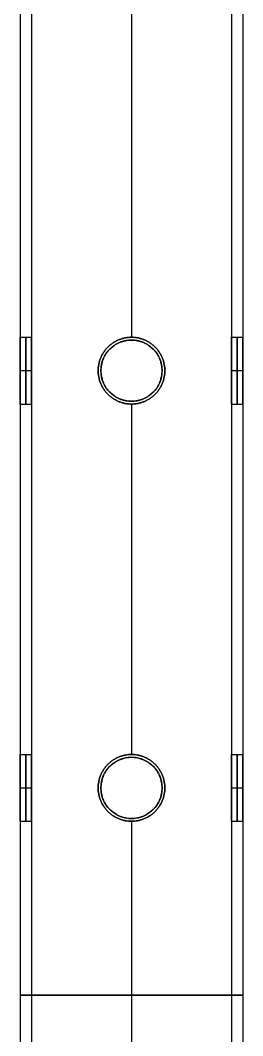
# Model space of a CAD drawing. Header units: millimetres. Extents: x -6529 to 809, y -8611 to 207.
# Drawn here: x -5355.6 to -5315.6, y -4136.9 to -3954.4 of the extents above; entities that cross this region are included whole.
import ezdxf

# ---------------------------------------------------------------- set-up
doc = ezdxf.new("R2010")
doc.units = ezdxf.units.MM
doc.header["$MEASUREMENT"] = 0
for name, color, linetype, true_color in [('gaten$11mm', 7, 'Continuous', 0xff6a35), ('platen', 7, 'Continuous', 0x007f00), ('staal', 5, 'Continuous', 0x0000ff)]:
    doc.layers.add(name, color=color, linetype=linetype, true_color=true_color)

# ---------------------------------------------------------------- blocks, each defined once
blk = doc.blocks.new('top plaat')
at = {"layer": 'platen'}
for p, q in [((695.5, -950), (695.5, -950, 18)), ((690, -955.5), (690, -955.5, 18)), ((701, -955.5), (701, -955.5, 18)), ((695.5, -961), (695.5, -961, 18)), ((695.5, -1025), (695.5, -1025, 18)), ((690, -1030.5), (690, -1030.5, 18)), ((701, -1030.5), (701, -1030.5, 18)), ((695.5, -1036), (695.5, -1036, 18))]:
    blk.add_line(p, q, dxfattribs=at)
for centre in [(695.5, -955.5, 9), (695.5, -1030.5, 9)]:
    blk.add_circle(centre, 5.5, dxfattribs=at)
for points in [[(690, -955.5), (690, -950), (695.5, -950), (701, -950), (701, -955.5), (701, -961), (695.5, -961), (690, -961), (690, -955.5)], [(690, -955.5, 18), (690, -950, 18), (695.5, -950, 18), (701, -950, 18), (701, -955.5, 18), (701, -961, 18), (695.5, -961, 18), (690, -961, 18), (690, -955.5, 18)], [(690, -1030.5), (690, -1025), (695.5, -1025), (701, -1025), (701, -1030.5), (701, -1036), (695.5, -1036), (690, -1036), (690, -1030.5)], [(690, -1030.5, 18), (690, -1025, 18), (695.5, -1025, 18), (701, -1025, 18), (701, -1030.5, 18), (701, -1036, 18), (695.5, -1036, 18), (690, -1036, 18), (690, -1030.5, 18)]]:
    blk.add_rational_spline(points, [1, 0.707106781187, 1, 0.707106781187, 1, 0.707106781187, 1, 0.707106781187, 1], degree=2, knots=[-37.699112, -37.699112, -37.699112, -28.274334, -28.274334, -18.849556, -18.849556, -9.424778, -9.424778, 0, 0, 0], dxfattribs=at)

msp = doc.modelspace()

# ---------------------------------------------------------------- linework, layer by layer
at = {"layer": 'gaten$11mm'}
for centre in [(-5335.61, -4017.39), (-5335.61, -4092.39)]:
    msp.add_circle(centre, 5.5, dxfattribs=at)
at = {"layer": 'staal'}
for p, q in [((-5355.61, -4011.39, 20), (-5353.61, -4011.39, 20)), ((-5335.61, -4011.39, 2), (-5335.61, -4011.39)), ((-5335.61, -4011.39, 40), (-5335.61, -4011.39, 38)), ((-5317.61, -4011.39, 20), (-5315.61, -4011.39, 20)), ((-5355.61, -4017.39, 26), (-5353.61, -4017.39, 26)), ((-5355.61, -4017.39, 14), (-5353.61, -4017.39, 14)), ((-5341.61, -4017.39, 2), (-5341.61, -4017.39)), ((-5341.61, -4017.39, 40), (-5341.61, -4017.39, 38)), ((-5329.61, -4017.39, 2), (-5329.61, -4017.39)), ((-5329.61, -4017.39, 40), (-5329.61, -4017.39, 38)), ((-5317.61, -4017.39, 26), (-5315.61, -4017.39, 26)), ((-5317.61, -4017.39, 14), (-5315.61, -4017.39, 14)), ((-5355.61, -4023.39, 20), (-5353.61, -4023.39, 20)), ((-5335.61, -4023.39, 2), (-5335.61, -4023.39)), ((-5335.61, -4023.39, 40), (-5335.61, -4023.39, 38)), ((-5317.61, -4023.39, 20), (-5315.61, -4023.39, 20)), ((-5355.61, -4086.39, 20), (-5353.61, -4086.39, 20)), ((-5335.61, -4086.39, 2), (-5335.61, -4086.39)), ((-5335.61, -4086.39, 40), (-5335.61, -4086.39, 38)), ((-5317.61, -4086.39, 20), (-5315.61, -4086.39, 20)), ((-5355.61, -4092.39, 26), (-5353.61, -4092.39, 26)), ((-5355.61, -4092.39, 14), (-5353.61, -4092.39, 14)), ((-5341.61, -4092.39, 2), (-5341.61, -4092.39)), ((-5341.61, -4092.39, 40), (-5341.61, -4092.39, 38)), ((-5329.61, -4092.39, 2), (-5329.61, -4092.39)), ((-5329.61, -4092.39, 40), (-5329.61, -4092.39, 38)), ((-5317.61, -4092.39, 26), (-5315.61, -4092.39, 26)), ((-5317.61, -4092.39, 14), (-5315.61, -4092.39, 14)), ((-5355.61, -4098.39, 20), (-5353.61, -4098.39, 20)), ((-5335.61, -4098.39, 2), (-5335.61, -4098.39)), ((-5335.61, -4098.39, 40), (-5335.61, -4098.39, 38)), ((-5317.61, -4098.39, 20), (-5315.61, -4098.39, 20))]:
    msp.add_line(p, q, dxfattribs=at)
for points in [[(-5355.61, -3811.89), (-5355.61, -4129.64), (-5355.61, -4447.39)], [(-5355.61, -3811.89, 40), (-5355.61, -4129.64, 40), (-5355.61, -4447.39, 40)], [(-5353.61, -3811.89, 2), (-5353.61, -4129.64, 2), (-5353.61, -4447.39, 2)], [(-5353.61, -3811.89, 38), (-5353.61, -4129.64, 38), (-5353.61, -4447.39, 38)], [(-5317.61, -3811.89, 2), (-5317.61, -4129.64, 2), (-5317.61, -4447.39, 2)], [(-5317.61, -3811.89, 38), (-5317.61, -4129.64, 38), (-5317.61, -4447.39, 38)], [(-5315.61, -3811.89), (-5315.61, -4129.64), (-5315.61, -4447.39)], [(-5315.61, -3811.89, 40), (-5315.61, -4129.64, 40), (-5315.61, -4447.39, 40)], [(-5355.61, -3948.39, 20), (-5355.61, -3979.89, 20), (-5355.61, -4011.39, 20)], [(-5353.61, -3948.39, 20), (-5353.61, -3979.89, 20), (-5353.61, -4011.39, 20)], [(-5335.61, -3948.39), (-5335.61, -3979.89), (-5335.61, -4011.39)], [(-5335.61, -3948.39, 40), (-5335.61, -3979.89, 40), (-5335.61, -4011.39, 40)], [(-5335.61, -3948.39, 2), (-5335.61, -3979.89, 2), (-5335.61, -4011.39, 2)], [(-5335.61, -3948.39, 38), (-5335.61, -3979.89, 38), (-5335.61, -4011.39, 38)], [(-5317.61, -3948.39, 20), (-5317.61, -3979.89, 20), (-5317.61, -4011.39, 20)], [(-5315.61, -3948.39, 20), (-5315.61, -3979.89, 20), (-5315.61, -4011.39, 20)], [(-5355.61, -4023.39, 20), (-5355.61, -4054.89, 20), (-5355.61, -4086.39, 20)], [(-5353.61, -4023.39, 20), (-5353.61, -4054.89, 20), (-5353.61, -4086.39, 20)], [(-5335.61, -4023.39), (-5335.61, -4054.89), (-5335.61, -4086.39)], [(-5335.61, -4023.39, 40), (-5335.61, -4054.89, 40), (-5335.61, -4086.39, 40)], [(-5335.61, -4023.39, 2), (-5335.61, -4054.89, 2), (-5335.61, -4086.39, 2)], [(-5335.61, -4023.39, 38), (-5335.61, -4054.89, 38), (-5335.61, -4086.39, 38)], [(-5317.61, -4023.39, 20), (-5317.61, -4054.89, 20), (-5317.61, -4086.39, 20)], [(-5315.61, -4023.39, 20), (-5315.61, -4054.89, 20), (-5315.61, -4086.39, 20)], [(-5355.61, -4098.39, 20), (-5355.61, -4129.89, 20), (-5355.61, -4161.39, 20)], [(-5353.61, -4098.39, 20), (-5353.61, -4129.89, 20), (-5353.61, -4161.39, 20)], [(-5335.61, -4098.39), (-5335.61, -4129.89), (-5335.61, -4161.39)], [(-5335.61, -4098.39, 40), (-5335.61, -4129.89, 40), (-5335.61, -4161.39, 40)], [(-5335.61, -4098.39, 2), (-5335.61, -4129.89, 2), (-5335.61, -4161.39, 2)], [(-5335.61, -4098.39, 38), (-5335.61, -4129.89, 38), (-5335.61, -4161.39, 38)], [(-5317.61, -4098.39, 20), (-5317.61, -4129.89, 20), (-5317.61, -4161.39, 20)], [(-5315.61, -4098.39, 20), (-5315.61, -4129.89, 20), (-5315.61, -4161.39, 20)], [(-5355.61, -4129.64), (-5335.61, -4129.64), (-5315.61, -4129.64)], [(-5315.61, -4129.64, 40), (-5335.61, -4129.64, 40), (-5355.61, -4129.64, 40)], [(-5355.61, -4129.64, 40), (-5355.61, -4129.64, 20), (-5355.61, -4129.64)], [(-5317.61, -4129.64, 2), (-5335.61, -4129.64, 2), (-5353.61, -4129.64, 2)], [(-5353.61, -4129.64, 2), (-5353.61, -4129.64, 20), (-5353.61, -4129.64, 38)], [(-5353.61, -4129.64, 38), (-5335.61, -4129.64, 38), (-5317.61, -4129.64, 38)], [(-5317.61, -4129.64, 38), (-5317.61, -4129.64, 20), (-5317.61, -4129.64, 2)], [(-5315.61, -4129.64), (-5315.61, -4129.64, 20), (-5315.61, -4129.64, 40)]]:
    msp.add_open_spline(points, degree=2, dxfattribs=at)
for points, weights, knots in [([(-5355.61, -4017.39, 26), (-5355.61, -4023.39, 26), (-5355.61, -4023.39, 20), (-5355.61, -4023.39, 14), (-5355.61, -4017.39, 14), (-5355.61, -4011.39, 14), (-5355.61, -4011.39, 20), (-5355.61, -4011.39, 26), (-5355.61, -4017.39, 26)], [1, 0.707106781187, 1, 0.707106781187, 1, 0.707106781187, 1, 0.707106781187, 1], [0, 0, 0, 7.853982, 7.853982, 15.707963, 15.707963, 23.561945, 23.561945, 31.415927, 31.415927, 31.415927]), ([(-5354.61, -4017.39, 26), (-5354.61, -4023.39, 26), (-5354.61, -4023.39, 20), (-5354.61, -4023.39, 14), (-5354.61, -4017.39, 14), (-5354.61, -4011.39, 14), (-5354.61, -4011.39, 20), (-5354.61, -4011.39, 26), (-5354.61, -4017.39, 26)], [1, 0.707106781187, 1, 0.707106781187, 1, 0.707106781187, 1, 0.707106781187, 1], [0, 0, 0, 7.853982, 7.853982, 15.707963, 15.707963, 23.561945, 23.561945, 31.415927, 31.415927, 31.415927]), ([(-5353.61, -4017.39, 26), (-5353.61, -4011.39, 26), (-5353.61, -4011.39, 20), (-5353.61, -4011.39, 14), (-5353.61, -4017.39, 14), (-5353.61, -4023.39, 14), (-5353.61, -4023.39, 20), (-5353.61, -4023.39, 26), (-5353.61, -4017.39, 26)], [1, 0.707106781187, 1, 0.707106781187, 1, 0.707106781187, 1, 0.707106781187, 1], [-31.415927, -31.415927, -31.415927, -23.561945, -23.561945, -15.707963, -15.707963, -7.853982, -7.853982, 0, 0, 0]), ([(-5329.61, -4017.39), (-5329.61, -4011.39), (-5335.61, -4011.39), (-5341.61, -4011.39), (-5341.61, -4017.39), (-5341.61, -4023.39), (-5335.61, -4023.39), (-5329.61, -4023.39), (-5329.61, -4017.39)], [1, 0.707106781187, 1, 0.707106781187, 1, 0.707106781187, 1, 0.707106781187, 1], [-31.415927, -31.415927, -31.415927, -23.561945, -23.561945, -15.707963, -15.707963, -7.853982, -7.853982, 0, 0, 0]), ([(-5329.61, -4017.39, 40), (-5329.61, -4023.39, 40), (-5335.61, -4023.39, 40), (-5341.61, -4023.39, 40), (-5341.61, -4017.39, 40), (-5341.61, -4011.39, 40), (-5335.61, -4011.39, 40), (-5329.61, -4011.39, 40), (-5329.61, -4017.39, 40)], [1, 0.707106781187, 1, 0.707106781187, 1, 0.707106781187, 1, 0.707106781187, 1], [0, 0, 0, 7.853982, 7.853982, 15.707963, 15.707963, 23.561945, 23.561945, 31.415927, 31.415927, 31.415927]), ([(-5329.61, -4017.39, 2), (-5329.61, -4023.39, 2), (-5335.61, -4023.39, 2), (-5341.61, -4023.39, 2), (-5341.61, -4017.39, 2), (-5341.61, -4011.39, 2), (-5335.61, -4011.39, 2), (-5329.61, -4011.39, 2), (-5329.61, -4017.39, 2)], [1, 0.707106781187, 1, 0.707106781187, 1, 0.707106781187, 1, 0.707106781187, 1], [0, 0, 0, 7.853982, 7.853982, 15.707963, 15.707963, 23.561945, 23.561945, 31.415927, 31.415927, 31.415927]), ([(-5329.61, -4017.39, 38), (-5329.61, -4011.39, 38), (-5335.61, -4011.39, 38), (-5341.61, -4011.39, 38), (-5341.61, -4017.39, 38), (-5341.61, -4023.39, 38), (-5335.61, -4023.39, 38), (-5329.61, -4023.39, 38), (-5329.61, -4017.39, 38)], [1, 0.707106781187, 1, 0.707106781187, 1, 0.707106781187, 1, 0.707106781187, 1], [-31.415927, -31.415927, -31.415927, -23.561945, -23.561945, -15.707963, -15.707963, -7.853982, -7.853982, 0, 0, 0]), ([(-5329.61, -4017.39, 1), (-5329.61, -4023.39, 1), (-5335.61, -4023.39, 1), (-5341.61, -4023.39, 1), (-5341.61, -4017.39, 1), (-5341.61, -4011.39, 1), (-5335.61, -4011.39, 1), (-5329.61, -4011.39, 1), (-5329.61, -4017.39, 1)], [1, 0.707106781187, 1, 0.707106781187, 1, 0.707106781187, 1, 0.707106781187, 1], [0, 0, 0, 7.853982, 7.853982, 15.707963, 15.707963, 23.561945, 23.561945, 31.415927, 31.415927, 31.415927]), ([(-5329.61, -4017.39, 39), (-5329.61, -4023.39, 39), (-5335.61, -4023.39, 39), (-5341.61, -4023.39, 39), (-5341.61, -4017.39, 39), (-5341.61, -4011.39, 39), (-5335.61, -4011.39, 39), (-5329.61, -4011.39, 39), (-5329.61, -4017.39, 39)], [1, 0.707106781187, 1, 0.707106781187, 1, 0.707106781187, 1, 0.707106781187, 1], [0, 0, 0, 7.853982, 7.853982, 15.707963, 15.707963, 23.561945, 23.561945, 31.415927, 31.415927, 31.415927]), ([(-5317.61, -4017.39, 26), (-5317.61, -4023.39, 26), (-5317.61, -4023.39, 20), (-5317.61, -4023.39, 14), (-5317.61, -4017.39, 14), (-5317.61, -4011.39, 14), (-5317.61, -4011.39, 20), (-5317.61, -4011.39, 26), (-5317.61, -4017.39, 26)], [0.999999860338, 0.707106851018, 1, 0.707106781187, 1, 0.707106781187, 1, 0.707106851018, 0.999999860338], [0, 0, 0, 7.853981, 7.853981, 15.707963, 15.707963, 23.561946, 23.561946, 31.415927, 31.415927, 31.415927]), ([(-5316.61, -4017.39, 26), (-5316.61, -4023.39, 26), (-5316.61, -4023.39, 20), (-5316.61, -4023.39, 14), (-5316.61, -4017.39, 14), (-5316.61, -4011.39, 14), (-5316.61, -4011.39, 20), (-5316.61, -4011.39, 26), (-5316.61, -4017.39, 26)], [1, 0.707106781187, 1, 0.707106781187, 1, 0.707106781187, 1, 0.707106781187, 1], [0, 0, 0, 7.853982, 7.853982, 15.707963, 15.707963, 23.561945, 23.561945, 31.415927, 31.415927, 31.415927]), ([(-5315.61, -4017.39, 26), (-5315.61, -4011.39, 26), (-5315.61, -4011.39, 20), (-5315.61, -4011.39, 14), (-5315.61, -4017.39, 14), (-5315.61, -4023.39, 14), (-5315.61, -4023.39, 20), (-5315.61, -4023.39, 26), (-5315.61, -4017.39, 26)], [1, 0.707106781187, 1, 0.707106781187, 1, 0.707106781187, 1, 0.707106781187, 1], [-31.415927, -31.415927, -31.415927, -23.561945, -23.561945, -15.707963, -15.707963, -7.853982, -7.853982, 0, 0, 0]), ([(-5355.61, -4092.39, 26), (-5355.61, -4098.39, 26), (-5355.61, -4098.39, 20), (-5355.61, -4098.39, 14), (-5355.61, -4092.39, 14), (-5355.61, -4086.39, 14), (-5355.61, -4086.39, 20), (-5355.61, -4086.39, 26), (-5355.61, -4092.39, 26)], [1, 0.707106781187, 1, 0.707106781187, 1, 0.707106781187, 1, 0.707106781187, 1], [0, 0, 0, 7.853982, 7.853982, 15.707963, 15.707963, 23.561945, 23.561945, 31.415927, 31.415927, 31.415927]), ([(-5354.61, -4092.39, 26), (-5354.61, -4098.39, 26), (-5354.61, -4098.39, 20), (-5354.61, -4098.39, 14), (-5354.61, -4092.39, 14), (-5354.61, -4086.39, 14), (-5354.61, -4086.39, 20), (-5354.61, -4086.39, 26), (-5354.61, -4092.39, 26)], [1, 0.707106781187, 1, 0.707106781187, 1, 0.707106781187, 1, 0.707106781187, 1], [0, 0, 0, 7.853982, 7.853982, 15.707963, 15.707963, 23.561945, 23.561945, 31.415927, 31.415927, 31.415927]), ([(-5353.61, -4092.39, 26), (-5353.61, -4086.39, 26), (-5353.61, -4086.39, 20), (-5353.61, -4086.39, 14), (-5353.61, -4092.39, 14), (-5353.61, -4098.39, 14), (-5353.61, -4098.39, 20), (-5353.61, -4098.39, 26), (-5353.61, -4092.39, 26)], [1, 0.707106781187, 1, 0.707106781187, 1, 0.707106781187, 1, 0.707106851018, 0.999999860338], [-31.415927, -31.415927, -31.415927, -23.561944, -23.561944, -15.707962, -15.707962, -7.85398, -7.85398, 0, 0, 0]), ([(-5329.61, -4092.39), (-5329.61, -4086.39), (-5335.61, -4086.39), (-5341.61, -4086.39), (-5341.61, -4092.39), (-5341.61, -4098.39), (-5335.61, -4098.39), (-5329.61, -4098.39), (-5329.61, -4092.39)], [1, 0.707106781187, 1, 0.707106781187, 1, 0.707106781187, 1, 0.707106781187, 1], [-31.415927, -31.415927, -31.415927, -23.561945, -23.561945, -15.707963, -15.707963, -7.853982, -7.853982, 0, 0, 0]), ([(-5329.61, -4092.39, 40), (-5329.61, -4098.39, 40), (-5335.61, -4098.39, 40), (-5341.61, -4098.39, 40), (-5341.61, -4092.39, 40), (-5341.61, -4086.39, 40), (-5335.61, -4086.39, 40), (-5329.61, -4086.39, 40), (-5329.61, -4092.39, 40)], [1, 0.707106781187, 1, 0.707106781187, 1, 0.707106781187, 1, 0.707106781187, 1], [0, 0, 0, 7.853982, 7.853982, 15.707963, 15.707963, 23.561945, 23.561945, 31.415927, 31.415927, 31.415927]), ([(-5329.61, -4092.39, 2), (-5329.61, -4098.39, 2), (-5335.61, -4098.39, 2), (-5341.61, -4098.39, 2), (-5341.61, -4092.39, 2), (-5341.61, -4086.39, 2), (-5335.61, -4086.39, 2), (-5329.61, -4086.39, 2), (-5329.61, -4092.39, 2)], [1, 0.707106781187, 1, 0.707106781187, 1, 0.707106781187, 1, 0.707106781187, 1], [0, 0, 0, 7.853982, 7.853982, 15.707963, 15.707963, 23.561945, 23.561945, 31.415927, 31.415927, 31.415927]), ([(-5329.61, -4092.39, 38), (-5329.61, -4086.39, 38), (-5335.61, -4086.39, 38), (-5341.61, -4086.39, 38), (-5341.61, -4092.39, 38), (-5341.61, -4098.39, 38), (-5335.61, -4098.39, 38), (-5329.61, -4098.39, 38), (-5329.61, -4092.39, 38)], [1, 0.707106781187, 1, 0.707106781187, 1, 0.707106781187, 1, 0.707106781187, 1], [-31.415927, -31.415927, -31.415927, -23.561945, -23.561945, -15.707963, -15.707963, -7.853982, -7.853982, 0, 0, 0]), ([(-5329.61, -4092.39, 1), (-5329.61, -4098.39, 1), (-5335.61, -4098.39, 1), (-5341.61, -4098.39, 1), (-5341.61, -4092.39, 1), (-5341.61, -4086.39, 1), (-5335.61, -4086.39, 1), (-5329.61, -4086.39, 1), (-5329.61, -4092.39, 1)], [1, 0.707106781187, 1, 0.707106781187, 1, 0.707106781187, 1, 0.707106781187, 1], [0, 0, 0, 7.853982, 7.853982, 15.707963, 15.707963, 23.561945, 23.561945, 31.415927, 31.415927, 31.415927]), ([(-5329.61, -4092.39, 39), (-5329.61, -4098.39, 39), (-5335.61, -4098.39, 39), (-5341.61, -4098.39, 39), (-5341.61, -4092.39, 39), (-5341.61, -4086.39, 39), (-5335.61, -4086.39, 39), (-5329.61, -4086.39, 39), (-5329.61, -4092.39, 39)], [1, 0.707106781187, 1, 0.707106781187, 1, 0.707106781187, 1, 0.707106781187, 1], [0, 0, 0, 7.853982, 7.853982, 15.707963, 15.707963, 23.561945, 23.561945, 31.415927, 31.415927, 31.415927]), ([(-5317.61, -4092.39, 26), (-5317.61, -4098.39, 26), (-5317.61, -4098.39, 20), (-5317.61, -4098.39, 14), (-5317.61, -4092.39, 14), (-5317.61, -4086.39, 14), (-5317.61, -4086.39, 20), (-5317.61, -4086.39, 26), (-5317.61, -4092.39, 26)], [1, 0.707106781187, 1, 0.707106781187, 1, 0.707106781187, 1, 0.707106781187, 1], [0, 0, 0, 7.853982, 7.853982, 15.707963, 15.707963, 23.561945, 23.561945, 31.415927, 31.415927, 31.415927]), ([(-5316.61, -4092.39, 26), (-5316.61, -4098.39, 26), (-5316.61, -4098.39, 20), (-5316.61, -4098.39, 14), (-5316.61, -4092.39, 14), (-5316.61, -4086.39, 14), (-5316.61, -4086.39, 20), (-5316.61, -4086.39, 26), (-5316.61, -4092.39, 26)], [1, 0.707106781187, 1, 0.707106781187, 1, 0.707106781187, 1, 0.707106781187, 1], [0, 0, 0, 7.853982, 7.853982, 15.707963, 15.707963, 23.561945, 23.561945, 31.415927, 31.415927, 31.415927]), ([(-5315.61, -4092.39, 26), (-5315.61, -4086.39, 26), (-5315.61, -4086.39, 20), (-5315.61, -4086.39, 14), (-5315.61, -4092.39, 14), (-5315.61, -4098.39, 14), (-5315.61, -4098.39, 20), (-5315.61, -4098.39, 26), (-5315.61, -4092.39, 26)], [1, 0.707106781187, 1, 0.707106781187, 1, 0.707106781187, 1, 0.707106781187, 1], [-31.415927, -31.415927, -31.415927, -23.561945, -23.561945, -15.707963, -15.707963, -7.853982, -7.853982, 0, 0, 0])]:
    msp.add_rational_spline(points, weights, degree=2, knots=knots, dxfattribs=at)

# ---------------------------------------------------------------- block references
at = {"layer": 'platen', "rotation": 180}
msp.add_blockref('top plaat', (-4640.11, -5047.89, 1316), dxfattribs=at)

doc.saveas('drawing.dxf')
